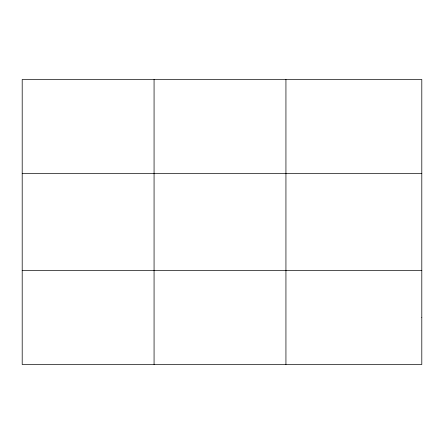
<?xml version="1.0" encoding="UTF-8"?>
<svg xmlns="http://www.w3.org/2000/svg" width="444" height="444" viewBox="0 0 444 444"><rect width="100%" height="100%" fill="white"/><g stroke="black" fill="none" stroke-linecap="round" stroke-linejoin="round"><path stroke-width="0.67" d="M154.068 79.482L154.068 364.518M285.936 79.482L285.936 364.518M22.2 173.543L421.8 173.543M22.2 270.457L421.8 270.457M421.8 317.488L421.8 364.518L22.2 364.518L22.2 79.482L421.8 79.482L421.8 317.488"/></g></svg>
